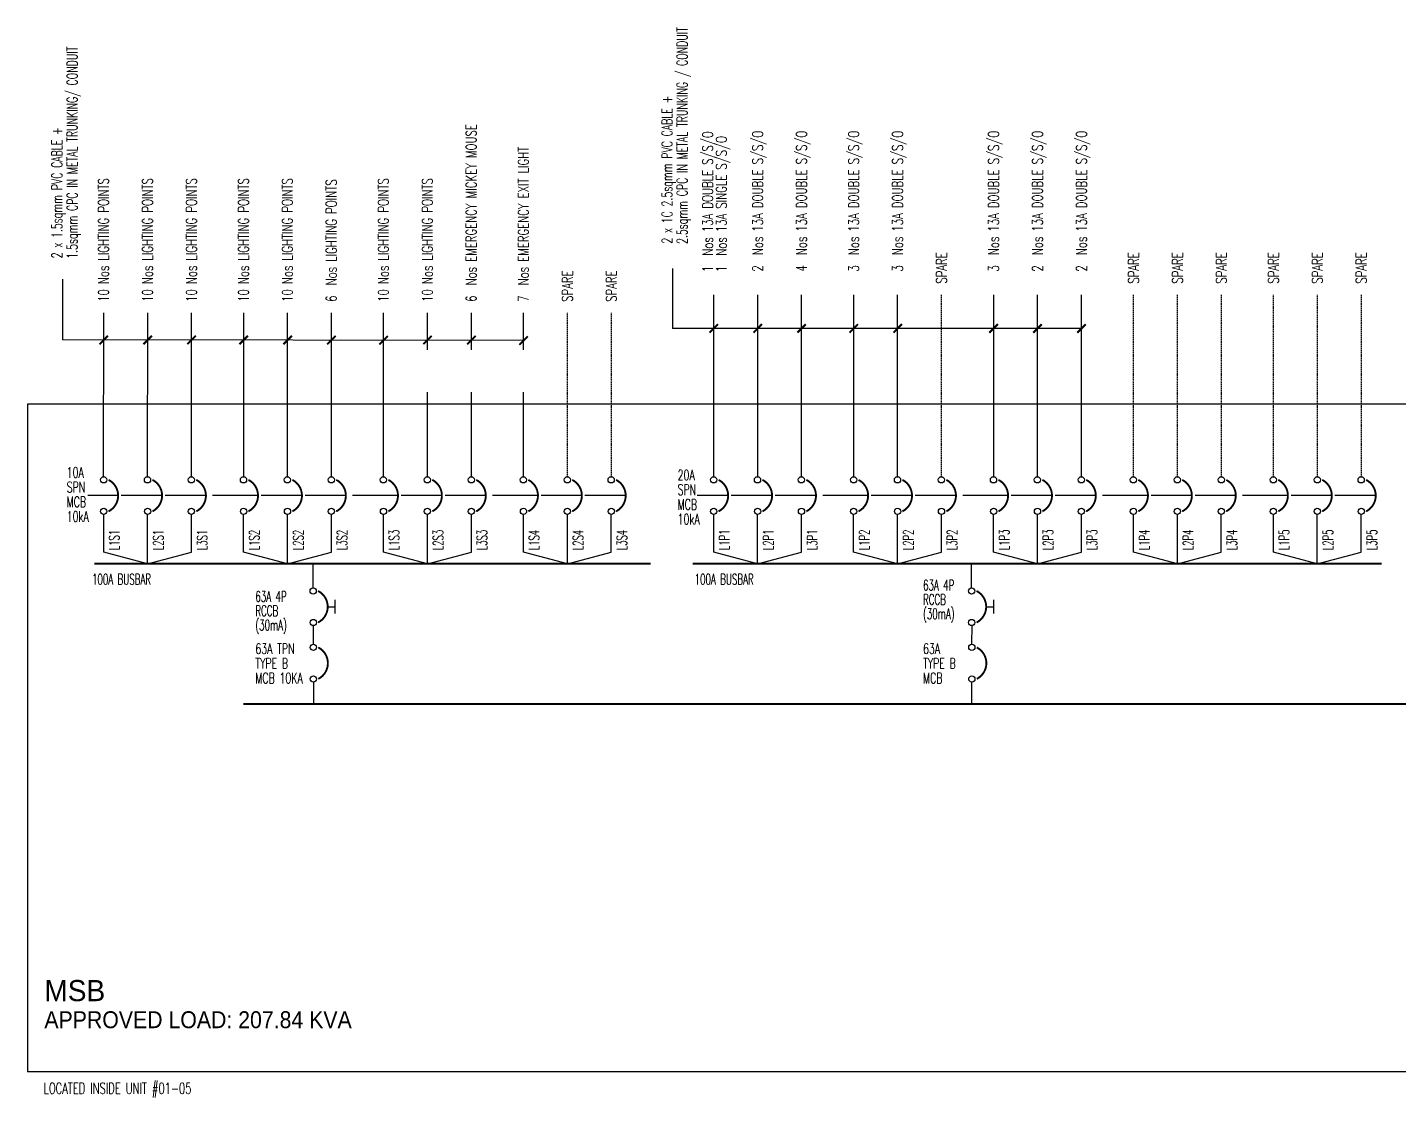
# Model space of a CAD drawing. Header units: millimetres. Extents: x 799 to 4638, y 321 to 1663.
# Drawn here: x 799 to 2423, y 354 to 1621 of the extents above; entities that cross this region are included whole.
import ezdxf
from ezdxf.lldxf.tags import DXFTag

# ---------------------------------------------------------------- set-up
doc = ezdxf.new("R2010")
doc.units = ezdxf.units.MM
doc.linetypes.add('DASHED', pattern=[0.75, 0.5, -0.25])
for name, color, linetype in [('E-SLD-FRAME', 8, 'Continuous'), ('E-SLD-LEGENDF', 2, 'Continuous'), ('SLD', 2, 'Continuous'), ('SLD-LINE', 7, 'Continuous'), ('SLD-TXT', 7, 'Continuous'), ('TXT', 7, 'Continuous')]:
    doc.layers.add(name, color=color, linetype=linetype)
doc.styles.add('ARIAL', font='arial.ttf', dxfattribs={"width": 0.95})
doc.styles.add('SLD-TXT', font='romans.shx', dxfattribs={"width": 0.75})
doc.styles.get("Standard").update_dxf_attribs({"font": 'arial.ttf'})
tags = doc.linetypes.add('CENTER', pattern=[2, 1.25, -0.25, 0.25, -0.25]).pattern_tags.tags
tags[10:11] = [DXFTag(74, 4), DXFTag(75, 0), DXFTag(340, '0'), DXFTag(46, 1.0), DXFTag(50, 0.0), DXFTag(44, 0.0), DXFTag(45, 0.0)]
tags[8:9] = [DXFTag(74, 4), DXFTag(75, 0), DXFTag(340, '0'), DXFTag(46, 1.0), DXFTag(50, 0.0), DXFTag(44, 0.0), DXFTag(45, 0.0)]
tags[6:7] = [DXFTag(74, 4), DXFTag(75, 0), DXFTag(340, '0'), DXFTag(46, 1.0), DXFTag(50, 0.0), DXFTag(44, 0.0), DXFTag(45, 0.0)]
tags[4:5] = [DXFTag(74, 4), DXFTag(75, 0), DXFTag(340, '0'), DXFTag(46, 1.0), DXFTag(50, 0.0), DXFTag(44, 0.0), DXFTag(45, 0.0)]
doc.dimstyles.new('A', dxfattribs={"dimtxt": 0.18, "dimasz": 150, "dimexe": 0.18, "dimexo": 0.0625, "dimgap": 0.09, "dimtad": 0, "dimtih": 1, "dimtoh": 1, "dimdec": 4, "dimzin": 0, "dimdsep": 46, "dimtxsty": 'Standard', "dimcen": 0.09, "dimadec": 0, "dimazin": 0, "dimtfac": 1, "dimtdec": 4, "dimtofl": 0, "dimtmove": 0, "dimatfit": 3, "dimfxl": 1, "dimtolj": 1, "dimtzin": 0, "dimarcsym": 0})

# ---------------------------------------------------------------- blocks, each defined once
blk = doc.blocks.new('RCCB')
at = {"color": 3}
for centre in [(-1, 548), (0, 49)]:
    blk.add_circle(centre, 49.5, dxfattribs=at)
at = {"layer": 'E-SLD-LEGENDF', "linetype": 'ByBlock'}
blk.add_line((230, 299), (350, 299), dxfattribs=at)
at = {"layer": 'E-SLD-LEGENDF'}
blk.add_line((350, 190), (350, 408), dxfattribs=at)
at = {"layer": 'E-SLD-LEGENDF', "const_width": 30}
blk.add_lwpolyline([(77, 49, 0.611384), (77, 548)], format="xyb", dxfattribs=at)
blk = doc.blocks.new('MCCB')
at = {"color": 3}
for centre in [(-1, 548), (0, 49)]:
    blk.add_circle(centre, 49.5, dxfattribs=at)
at = {"layer": 'E-SLD-LEGENDF', "const_width": 30}
blk.add_lwpolyline([(77, 49, 0.611384), (77, 548)], format="xyb", dxfattribs=at)

msp = doc.modelspace()

# ---------------------------------------------------------------- linework, layer by layer
at = {"layer": 'E-SLD-FRAME', "color": 7, "linetype": 'CENTER', "ltscale": 5}
for p, q in [((4580.9, 1174.6), (799.4, 1174.6)), ((799.4, 1174.6), (799.5, 384.5)), ((4580.8, 384.5), (799.5, 384.5))]:
    msp.add_line(p, q, dxfattribs=at)
at = {"layer": 'SLD', "color": 7}
for p, q in [((1563.1, 1335.4), (1563.1, 1264.4)), ((840.8, 1322.5), (840.8, 1250.7)), ((1386.8, 1250), (840.8, 1250.7)), ((2047.4, 1264.2), (1563.1, 1264.4))]:
    msp.add_line(p, q, dxfattribs=at)
at = {"layer": 'SLD', "const_width": 2.36}
for points in [[(878.5, 985.8), (1537.3, 985.8)], [(1586.9, 985.8), (2402.9, 985.8)], [(1054.9, 819.9), (4014.6, 819.9)]]:
    msp.add_lwpolyline(points, dxfattribs=at)
at = {"layer": 'SLD-LINE', "linetype": 'ByBlock'}
for p, q in [((1612, 1240.3), (1612, 1304.3)), ((1664, 1240.5), (1664, 1304.3)), ((1716, 1240.5), (1716, 1304.3)), ((1777.7, 1088.9), (1777.7, 1304.3)), ((1829.7, 1088.9), (1829.7, 1304.3)), ((1943.4, 1240.5), (1943.4, 1304.3)), ((889.6, 1088.8), (889.8, 1282.8)), ((941.6, 1088.8), (941.8, 1282.8)), ((993.8, 1088.9), (993.8, 1282.8)), ((1055.5, 1088.9), (1055.5, 1282.8)), ((1107.4, 1088.9), (1107.4, 1282.8)), ((1159.4, 1088.9), (1159.4, 1282.8)), ((1612, 1088.9), (1612, 1240.3)), ((1664, 1088.9), (1664, 1240.5)), ((1716, 1088.9), (1716, 1240.5)), ((1943.4, 1088.9), (1943.4, 1240.5)), ((1137.6, 957.3), (1137.6, 985.8)), ((1917.2, 957.3), (1917.3, 985.8))]:
    msp.add_line(p, q, dxfattribs=at)
at = {"layer": 'SLD-LINE', "linetype": 'DASHED', "ltscale": 3}
for p, q in [((1881.7, 1088.9), (1881.7, 1304.3)), ((2109, 1088.9), (2109, 1304.3)), ((2161, 1088.9), (2161, 1304.3)), ((2213, 1088.9), (2213, 1304.3)), ((2274.7, 1240.2), (2274.7, 1304.3)), ((2326.7, 1240.2), (2326.7, 1304.3)), ((2378.7, 1088.9), (2378.7, 1304.3)), ((1438.8, 1088.9), (1438.8, 1282.8)), ((1490.8, 1088.9), (1490.8, 1282.8)), ((2274.7, 1088.9), (2274.7, 1240.2)), ((2326.7, 1088.9), (2326.7, 1240.2))]:
    msp.add_line(p, q, dxfattribs=at)
at = {"layer": 'SLD-LINE', "ltscale": 200}
for p, q in [((1995.4, 1240.3), (1995.4, 1304.3)), ((1995.4, 1088.9), (1995.4, 1240.3))]:
    msp.add_line(p, q, dxfattribs=at)
at = {"layer": 'SLD-LINE', "ltscale": 3}
msp.add_line((2047.4, 1088.9), (2047.4, 1304.3), dxfattribs=at)
at = {"layer": 'SLD-LINE', "ltscale": 120}
for p, q in [((1221.1, 1194.4), (1221.1, 1282.8)), ((1221.1, 1088.9), (1221.1, 1194.4))]:
    msp.add_line(p, q, dxfattribs=at)
at = {"layer": 'SLD-LINE', "linetype": 'DASHED', "ltscale": 200}
for p, q in [((1273.1, 1088.9), (1273.1, 1282.8)), ((1325.1, 1088.9), (1325.1, 1282.8)), ((1386.8, 1088.9), (1386.8, 1282.8))]:
    msp.add_line(p, q, dxfattribs=at)
at = {"layer": 'SLD-LINE'}
for p, q in [((889.7, 999.6), (889.7, 1044.2)), ((941.7, 985.8), (941.7, 1044.2)), ((993.6, 999.6), (993.6, 1044.2)), ((1055.3, 999.6), (1055.3, 1044.2)), ((1107.3, 985.8), (1107.3, 1044.2)), ((1159.3, 999.6), (1159.3, 1044.2)), ((1221, 999.6), (1221, 1044.2)), ((1273, 985.8), (1273, 1044.2)), ((1325, 999.6), (1325, 1044.2)), ((1386.7, 999.6), (1386.7, 1044.2)), ((1438.7, 985.8), (1438.7, 1044.2)), ((1490.6, 999.6), (1490.6, 1044.2)), ((1611.9, 999.6), (1611.9, 1044.2)), ((1663.9, 985.8), (1663.9, 1044.2)), ((1715.9, 999.6), (1715.9, 1044.2)), ((1777.6, 999.6), (1777.6, 1044.2)), ((1829.6, 985.8), (1829.6, 1044.2)), ((1881.6, 999.6), (1881.6, 1044.2)), ((1943.3, 999.6), (1943.3, 1044.2)), ((1995.3, 985.8), (1995.3, 1044.2)), ((2047.2, 999.6), (2047.2, 1044.2)), ((2108.9, 999.6), (2108.9, 1044.2)), ((2160.9, 985.8), (2160.9, 1044.2)), ((2212.9, 999.6), (2212.9, 1044.2)), ((2274.6, 999.6), (2274.6, 1044.2)), ((2326.6, 985.8), (2326.6, 1044.2)), ((2378.6, 999.6), (2378.6, 1044.2)), ((941.7, 985.8), (889.7, 999.6)), ((941.7, 985.8), (993.6, 999.6)), ((1107.3, 985.8), (1055.3, 999.6)), ((1107.3, 985.8), (1159.3, 999.6)), ((1273, 985.8), (1221, 999.6)), ((1273, 985.8), (1325, 999.6)), ((1438.7, 985.8), (1386.7, 999.6)), ((1438.7, 985.8), (1490.6, 999.6)), ((1663.9, 985.8), (1611.9, 999.6)), ((1663.9, 985.8), (1715.9, 999.6)), ((1829.6, 985.8), (1777.6, 999.6)), ((1829.6, 985.8), (1881.6, 999.6)), ((1995.3, 985.8), (1943.3, 999.6)), ((1995.3, 985.8), (2047.2, 999.6)), ((2160.9, 985.8), (2108.9, 999.6)), ((2160.9, 985.8), (2212.9, 999.6)), ((2326.6, 985.8), (2274.6, 999.6)), ((2326.6, 985.8), (2378.6, 999.6))]:
    msp.add_line(p, q, dxfattribs=at)
at = {"layer": 'SLD-TXT', "const_width": 2.37}
for points in [[(1607, 1259.3), (1617.1, 1269.4)], [(1659, 1259.3), (1669, 1269.4)], [(1711, 1259.3), (1721, 1269.4)], [(1772.7, 1259.3), (1782.7, 1269.4)], [(1824.7, 1259.3), (1834.7, 1269.4)], [(1938.3, 1259.3), (1948.4, 1269.4)], [(1990.3, 1259.3), (2000.4, 1269.4)], [(2042.3, 1259.2), (2052.4, 1269.2)], [(884.8, 1245.6), (894.8, 1255.7)], [(936.7, 1245.6), (946.8, 1255.7)], [(988.7, 1245.6), (998.8, 1255.7)], [(1050.4, 1245.6), (1060.5, 1255.7)], [(1102.4, 1245.6), (1112.5, 1255.7)], [(1154.4, 1245.6), (1164.4, 1255.7)], [(1216.1, 1245.4), (1226.1, 1255.4)], [(1268.1, 1245.6), (1278.1, 1255.6)], [(1320.1, 1245.6), (1330.1, 1255.6)], [(1381.8, 1245), (1391.8, 1255)]]:
    msp.add_lwpolyline(points, dxfattribs=at)
at = {"layer": 'TXT', "color": 7}
for p, q in [((1137.8, 912.7), (1137.8, 890.6)), ((1917.4, 912.7), (1917.3, 890.6)), ((1138.1, 845.9), (1138.3, 819.9)), ((1917.1, 846), (1917.3, 819.9))]:
    msp.add_line(p, q, dxfattribs=at)

# ---------------------------------------------------------------- block references
at = {"layer": 'E-SLD-LEGENDF', "linetype": 'ByBlock', "xscale": 0.07467120499087514, "yscale": 0.07467120499087514, "zscale": 0.07467120499087514}
for p in [(1137.8, 912.7), (1917.4, 912.7)]:
    msp.add_blockref('RCCB', p, dxfattribs=at)
at = {"layer": 'SLD', "lineweight": -3, "xscale": 0.07467120499087514, "yscale": 0.07467120499087514, "zscale": 0.07467120499087514}
for p in [(889.7, 1044.2), (941.7, 1044.2), (993.6, 1044.2), (1055.3, 1044.2), (1107.3, 1044.2), (1159.3, 1044.2), (1221, 1044.2), (1273, 1044.2), (1325, 1044.2), (1386.7, 1044.2), (1438.7, 1044.2), (1490.6, 1044.2), (1611.9, 1044.2), (1663.9, 1044.2), (1715.9, 1044.2), (1777.6, 1044.2), (1829.6, 1044.2), (1881.6, 1044.2), (1943.3, 1044.2), (1995.3, 1044.2), (2047.2, 1044.2), (2108.9, 1044.2), (2160.9, 1044.2), (2212.9, 1044.2), (2274.6, 1044.2), (2326.6, 1044.2), (2378.6, 1044.2), (1138, 845.9), (1917.6, 845.9)]:
    msp.add_blockref('MCCB', p, dxfattribs=at)

# ---------------------------------------------------------------- texts
at = {"color": 0, "linetype": 'ByBlock', "insert": (818.5, 371.7), "char_height": 13.233, "width": 309.188, "attachment_point": 1, "line_spacing_factor": 0.818814, "style": 'SLD-TXT'}
msp.add_mtext('{\\W0.65;LOCATED INSIDE UNIT #01-05}', dxfattribs=at)
at = {"layer": 'SLD-TXT', "style": 'SLD-TXT'}
for s, height, width, p in [('2.5sqmm CPC IN METAL TRUNKING / CONDUIT ', 12.518, 0.65, (1580.8, 1364.3)), ('1.5sqmm CPC IN METAL TRUNKING/ CONDUIT ', 12.518, 0.65, (858.6, 1346.8)), ('2 x 1C 2.5sqmm PVC CABLE +', 12.518, 0.65, (1562.9, 1364.7)), ('2 x 1.5sqmm PVC CABLE +', 12.518, 0.65, (840.6, 1347.3)), ('6  Nos EMERGENCY MICKEY MOUSE', 12.518, 0.7, (1331.1, 1295.8)), ('1  Nos 13A DOUBLE S/S/O', 12.518, 0.7, (1611, 1331)), ('2  Nos 13A DOUBLE S/S/O', 12.518, 0.7, (1670.2, 1331.6)), ('4  Nos 13A DOUBLE S/S/O', 12.518, 0.7, (1722.2, 1331.6)), ('3  Nos 13A DOUBLE S/S/O', 12.518, 0.7, (1783.9, 1331.6)), ('3  Nos 13A DOUBLE S/S/O', 12.518, 0.7, (1835.9, 1331.6)), ('3  Nos 13A DOUBLE S/S/O', 12.518, 0.7, (1949.6, 1331.6)), ('2  Nos 13A DOUBLE S/S/O', 12.518, 0.7, (2001.6, 1331.6)), ('2  Nos 13A DOUBLE S/S/O', 12.518, 0.7, (2053.6, 1331.6)), ('7  Nos EMERGENCY EXIT LIGHT', 12.518, 0.7, (1392.8, 1295.8)), ('1  Nos 13A SINGLE S/S/O', 12.518, 0.7, (1627.2, 1331)), ('10 Nos LIGHTING POINTS', 12.518, 0.7, (895.8, 1295.8)), ('10 Nos LIGHTING POINTS', 12.518, 0.7, (947.8, 1295.8)), ('10 Nos LIGHTING POINTS', 12.518, 0.7, (999.8, 1295.8)), ('10 Nos LIGHTING POINTS', 12.518, 0.7, (1061.5, 1295.8)), ('10 Nos LIGHTING POINTS', 12.518, 0.7, (1113.4, 1295.8)), ('6  Nos LIGHTING POINTS', 12.518, 0.7, (1165.4, 1295.8)), ('10 Nos LIGHTING POINTS', 12.518, 0.7, (1227.1, 1295.8)), ('10 Nos LIGHTING POINTS', 12.518, 0.7, (1279.1, 1295.8)), ('SPARE', 12.52, 0.7, (1887.9, 1317.3)), ('SPARE', 12.52, 0.7, (2115.3, 1317.3)), ('SPARE', 12.52, 0.7, (2167.3, 1317.3)), ('SPARE', 12.52, 0.7, (2219.2, 1317.3)), ('SPARE', 12.52, 0.7, (2280.9, 1317.3)), ('SPARE', 12.52, 0.7, (2332.9, 1317.3)), ('SPARE', 12.52, 0.7, (2384.9, 1317.3)), ('SPARE', 12.52, 0.7, (1445, 1295.8)), ('SPARE', 12.52, 0.7, (1497, 1295.8)), ('L1S1', 12.2, 0.6, (908.4, 1001.8)), ('L2S1', 12.2, 0.6, (960.4, 1001.8)), ('L3S1', 12.2, 0.6, (1012.4, 1001.8)), ('L1S2', 12.2, 0.6, (1074.1, 1001.8)), ('L2S2', 12.2, 0.6, (1126.1, 1001.8)), ('L3S2', 12.2, 0.6, (1178, 1001.8)), ('L1S3', 12.2, 0.6, (1239.7, 1001.8)), ('L2S3', 12.2, 0.6, (1291.7, 1001.8)), ('L3S3', 12.2, 0.6, (1343.7, 1001.8)), ('L1S4', 12.2, 0.6, (1405.4, 1001.8)), ('L2S4', 12.2, 0.6, (1457.4, 1001.8)), ('L3S4', 12.2, 0.6, (1509.4, 1001.8)), ('L1P1', 12.2, 0.6, (1630.7, 1001.8)), ('L2P1', 12.2, 0.6, (1682.6, 1001.8)), ('L3P1', 12.2, 0.6, (1734.6, 1001.8)), ('L1P2', 12.2, 0.6, (1796.3, 1001.8)), ('L2P2', 12.2, 0.6, (1848.3, 1001.8)), ('L3P2', 12.2, 0.6, (1900.3, 1001.8)), ('L1P3', 12.2, 0.6, (1962, 1001.8)), ('L2P3', 12.2, 0.6, (2014, 1001.8)), ('L3P3', 12.2, 0.6, (2066, 1001.8)), ('L1P4', 12.2, 0.6, (2127.7, 1001.8)), ('L2P4', 12.2, 0.6, (2179.6, 1001.8)), ('L3P4', 12.2, 0.6, (2231.6, 1001.8)), ('L1P5', 12.2, 0.6, (2293.3, 1001.8)), ('L2P5', 12.2, 0.6, (2345.3, 1001.8)), ('L3P5', 12.2, 0.6, (2397.3, 1001.8))]:
    msp.add_text(s, height=height, rotation=90, dxfattribs=dict(at, width=width)).set_placement(p)
at = {"layer": 'SLD-TXT', "char_height": 12.518, "attachment_point": 1, "style": 'SLD-TXT'}
for s, insert, width, line_spacing_factor in [('{\\W0.65;10A \\PSPN\\PMCB\\P10kA}', (845.9, 1100.2), 47.897, 0.833333), ('{\\W0.65;20A \\PSPN\\PMCB\\P10kA}', (1569.2, 1097.1), 47.897, 0.833333), ('{\\W0.6;100A BUSBAR}', (875.9, 973.8), 89.825, 0.810811), ('{\\W0.6;100A BUSBAR}', (1589.4, 973.8), 89.825, 0.810811), ('{\\W0.6;63A 4P\\PRCCB\\P(30mA)}', (1859.8, 966.8), 174.73, 0.810811), ('{\\W0.6;63A 4P\\PRCCB \\P(30mA)}', (1069.3, 953.4), 42.477, 0.810811), ('{\\W0.65;63A TPN\\PTYPE B \\PMCB 10KA}', (1069.3, 891.6), 65.391, 0.833333), ('{\\W0.65;63A\\PTYPE B \\PMCB}', (1859.8, 891.6), 47.897, 0.833333)]:
    msp.add_mtext(s, dxfattribs=dict(at, insert=insert, width=width, line_spacing_factor=line_spacing_factor))
at = {"layer": 'TXT', "color": 3, "attachment_point": 1, "line_spacing_factor": 0.926797, "style": 'ARIAL'}
for s, insert, char_height, width in [('\\PMSB', (819.5, 531.9), 25.04, 323.331), ('{\\W0.9;\\PAPPROVED LOAD: 207.84 KVA}', (819.5, 487.2), 20.029, 481.247)]:
    msp.add_mtext(s, dxfattribs=dict(at, insert=insert, char_height=char_height, width=width))

# ---------------------------------------------------------------- leaders
at = {"layer": 'SLD-TXT'}
for points in [[(905.8, 1066.5), (871, 1066.5)], [(957.7, 1066.5), (910.5, 1066.5)], [(1009.7, 1066.5), (962.5, 1066.5)], [(1071.4, 1066.5), (1018.7, 1066.5)], [(1123.4, 1066.5), (1076.2, 1066.5)], [(1175.4, 1066.5), (1128.2, 1066.5)], [(1237.1, 1066.5), (1184.4, 1066.5)], [(1289.1, 1066.5), (1241.9, 1066.5)], [(1341.1, 1066.5), (1293.9, 1066.5)], [(1402.8, 1066.5), (1350.1, 1066.5)], [(1454.7, 1066.5), (1407.5, 1066.5)], [(1506.7, 1066.5), (1459.5, 1066.5)], [(1628, 1066.5), (1592.5, 1066.5)], [(1680, 1066.5), (1632.8, 1066.5)], [(1732, 1066.5), (1684.8, 1066.5)], [(1793.7, 1066.5), (1741, 1066.5)], [(1845.7, 1066.5), (1798.5, 1066.5)], [(1897.7, 1066.5), (1850.5, 1066.5)], [(1959.4, 1066.5), (1906.7, 1066.5)], [(2011.3, 1066.5), (1964.1, 1066.5)], [(2063.3, 1066.5), (2016.1, 1066.5)], [(2125, 1066.5), (2072.3, 1066.5)], [(2177, 1066.5), (2129.8, 1066.5)], [(2229, 1066.5), (2181.8, 1066.5)], [(2290.7, 1066.5), (2238, 1066.5)], [(2342.7, 1066.5), (2295.5, 1066.5)], [(2394.7, 1066.5), (2347.5, 1066.5)]]:
    msp.add_leader(points, dimstyle='A', override={"dimasz": 3, "dimgap": 0.09, "dimtad": 0}, dxfattribs=at)

doc.saveas('drawing.dxf')
